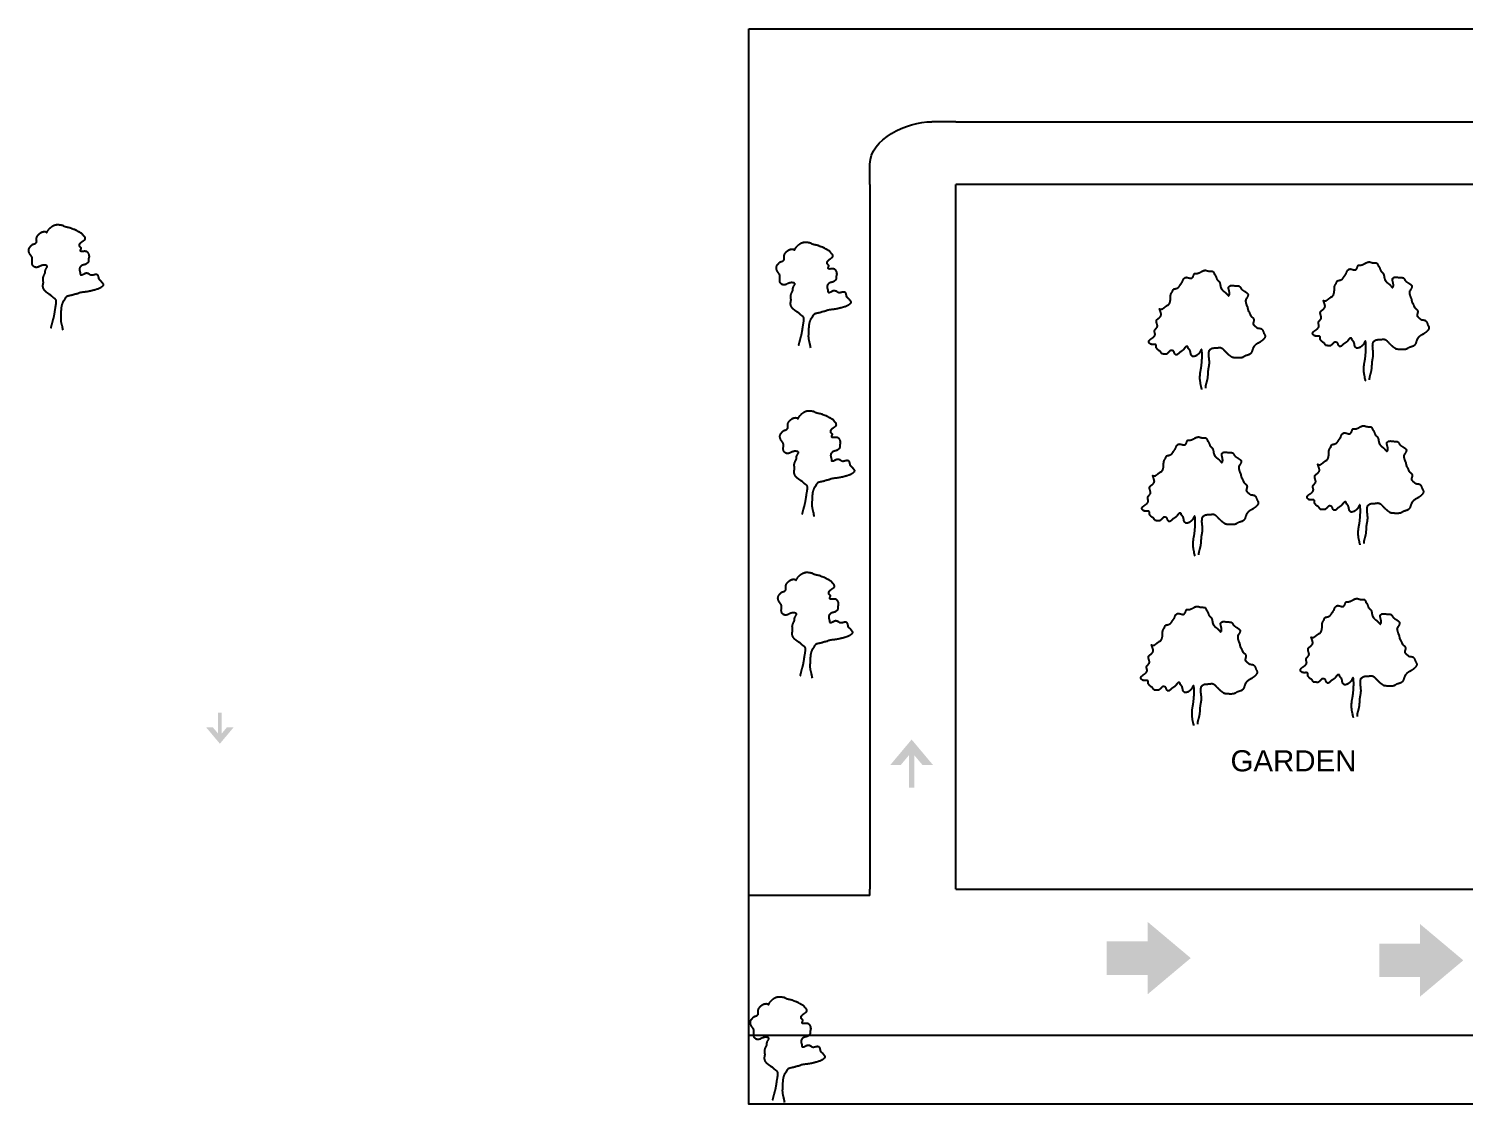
# Model space of a CAD drawing. Header units: metres. Extents: x -2370498 to 1228044, y -644254 to 236701.
# Drawn here: x 721781 to 816725, y 165616 to 236701 of the extents above; entities that cross this region are included whole.
import ezdxf

# ---------------------------------------------------------------- set-up
doc = ezdxf.new("R2010")
doc.units = ezdxf.units.M
doc.header["$MEASUREMENT"] = 0
doc.layers.add('Beam', color=6, linetype='Continuous')
doc.layers.add('Hatch', color=253, linetype='Continuous')
doc.styles.get("Standard").update_dxf_attribs({"font": 'arial.ttf'})

# ---------------------------------------------------------------- blocks, each defined once
blk = doc.blocks.new('hdtree12')
blk.add_open_spline([(-155.1947, -51.34674), (-163.65677, -12.46826), (-163.65677, -12.46826), (-169.75151, 12.7362), (-183.6354, 58.59939), (-221.72897, 254.52499), (-233.94066, 368.80272), (-237.0179, 417.30583), (-236.39045, 529.93377), (-225.36094, 640.58845), (-218.40385, 690.54008), (-210.40054, 735.08537), (-196.40243, 804.74479), (-191.62346, 831.52496), (-188.03001, 853.94066), (-176.41906, 932.40467), (-171.57943, 968.20183), (-169.08233, 994.22497), (-160.89531, 1081.59595), (-156.3974, 1130.99941), (-152.04696, 1189.74132), (-151.16401, 1205.81829), (-146.30348, 1286.27207), (-143.99482, 1384.75412), (-144.36256, 1432.71081), (-145.13313, 1498.93626), (-149.18411, 1590.18032), (-157.46856, 1647.28103), (-161.65649, 1660.86357), (-166.7128, 1669.94499), (-171.31386, 1674.28257), (-171.31386, 1674.28257), (-176.81396, 1674.61854), (-208.31558, 1622.26445), (-241.50879, 1553.99797), (-249.65881, 1540.58144), (-284.52217, 1496.53198), (-305.69343, 1473.85193), (-335.92422, 1446.87639), (-359.80392, 1429.65126), (-361.30638, 1428.2454), (-380.8213, 1414.61581), (-403.8488, 1403.09265), (-425.14198, 1393.0295), (-452.14599, 1381.4282), (-500.95474, 1366.77212), (-508.80417, 1365.68674), (-529.80758, 1367.06447), (-535.48279, 1368.28193), (-564.96856, 1380.83233), (-589.28695, 1398.86654), (-609.81949, 1422.00015), (-613.74756, 1428.06199), (-619.96399, 1440.45603), (-629.81552, 1467.28957), (-636.08139, 1494.16513), (-640.70801, 1525.93572), (-643.99536, 1549.26871), (-648.3229, 1568.57605), (-656.05804, 1598.37615), (-670.92468, 1636.02988), (-687.62237, 1666.0752), (-706.97998, 1687.66526), (-717.05093, 1697.34695), (-723.66348, 1702.68043), (-737.62466, 1712.99435), (-740.87463, 1715.90426), (-740.87463, 1715.90426), (-743.20053, 1719.05107), (-752.81067, 1757.23873), (-758.6766, 1780.02313), (-763.11111, 1790.93567), (-770.23941, 1799.21516), (-786.73172, 1805.76463), (-807.97607, 1806.33713), (-824.67849, 1802.09148), (-853.19915, 1786.36503), (-854.80011, 1785.45051), (-870.83084, 1770.59971), (-901.15692, 1730.6233), (-930.22827, 1690.79983), (-944.50088, 1672.2964), (-957.97104, 1656.6346), (-972.30285, 1641.41578), (-1022.7127, 1603.801), (-1055.41961, 1582.54671), (-1097.77099, 1556.2596), (-1106.88369, 1550.53007), (-1118.75351, 1541.96529), (-1133.39721, 1528.8887), (-1153.73535, 1508.39982), (-1179.57367, 1481.93303), (-1191.48285, 1470.693), (-1204.29046, 1461.08547), (-1217.85034, 1452.87337), (-1234.55414, 1446.38806), (-1247.94052, 1443.40935), (-1272.88894, 1443.50073), (-1296.23687, 1451.96559), (-1317.42386, 1471.34948), (-1327.04895, 1484.67338), (-1342.733, 1517.32457), (-1352.50503, 1549.13296), (-1361.71798, 1574.84847), (-1367.70736, 1586.03912), (-1372.90115, 1593.4245), (-1378.7976, 1600.22396), (-1388.04901, 1607.90802), (-1445.32196, 1630.35959), (-1480.43716, 1632.54135), (-1507.96051, 1625.77939), (-1533.10974, 1610.73808), (-1558.37158, 1589.10961), (-1615.48889, 1525.0075), (-1672.95166, 1476.60569), (-1672.95166, 1476.60569), (-1678.16986, 1474.01978), (-1706.87957, 1471.23903), (-1733.8269, 1472.65857), (-1756.79931, 1474.49763), (-1777.60467, 1475.93707), (-1807.18719, 1476.53971), (-1842.01385, 1478.04058), (-1848.03009, 1478.68818), (-1865.03448, 1482.57405), (-1880.59448, 1489.13319), (-1888.96332, 1496.9524), (-1897.17346, 1506.3705), (-1901.80267, 1512.99799), (-1905.4068, 1514.83621), (-1943.46954, 1581.95623), (-1943.46954, 1581.95623), (-1954.93286, 1592.01375), (-1974.6289, 1605.41651), (-2018.65082, 1628.77875), (-2033.79455, 1637.91789), (-2044.19281, 1647.65003), (-2068.43078, 1677.09609), (-2081.21429, 1693.44472), (-2092.68615, 1706.10256), (-2113.59832, 1731.36348), (-2124.31549, 1748.72272), (-2127.789, 1753.92982), (-2133.02276, 1774.13658), (-2129.88525, 1795.79885), (-2128.98956, 1800.79832), (-2127.91015, 1819.59249), (-2129.58404, 1845.61739), (-2129.95788, 1851.10798), (-2131.63269, 1859.92405), (-2136.70532, 1869.35192), (-2140.56213, 1873.80987), (-2148.76312, 1880.44256), (-2157.05169, 1885.58281), (-2168.5672, 1890.12726), (-2191.38794, 1893.71856), (-2221.4917, 1893.10783), (-2279.00665, 1890.09838), (-2306.02325, 1891.39274), (-2334.58709, 1894.84745), (-2371.27868, 1906.68838), (-2388.0429, 1914.62848), (-2416.81457, 1933.56163), (-2442.86621, 1964.41017), (-2453.28735, 1999.26746), (-2449.95636, 2040.56423), (-2400.12024, 2099.52202), (-2311.71905, 2161.70288), (-2248.0368, 2207.53441), (-2205.4306, 2251.96785), (-2185.09338, 2292.83417), (-2177.98828, 2333.11668), (-2182.15454, 2361.93657), (-2199.16687, 2425.27954), (-2203.04168, 2448.02551), (-2204.10919, 2473.75259), (-2200.74096, 2491.89926), (-2186.78924, 2520.85617), (-2150.85144, 2564.63447), (-2119.32342, 2598.41827), (-2102.6886, 2619.98794), (-2086.16272, 2649.42184), (-2077.76153, 2673.08929), (-2075.85602, 2698.72627), (-2079.31213, 2719.05624), (-2104.80377, 2807.00371), (-2119.53644, 2860.35812), (-2122.20916, 2901.58157), (-2112.95868, 2940.48599), (-2096.73309, 2966.79428), (-2047.25525, 3009.79019), (-2020.66833, 3028.37021), (-1974.69024, 3065.56686), (-1941.02661, 3105.06622), (-1925.06103, 3134.06051), (-1914.02588, 3173.75076), (-1915.95916, 3210.29175), (-1930.9378, 3267.2966), (-1947.09289, 3318.91662), (-1961.87835, 3362.38815), (-1978.63037, 3415.98724), (-1984.88464, 3433.19168), (-1984.88464, 3433.19168), (-1985.35217, 3433.38379), (-1977.69256, 3427.70843), (-1967.32452, 3421.01242), (-1956.82831, 3416.32583), (-1931.47918, 3411.77688), (-1903.83575, 3413.5437), (-1885.08697, 3418.21991), (-1871.47278, 3423.90289), (-1861.93207, 3427.64251), (-1765.0354, 3499.53659), (-1710.48034, 3544.44732), (-1677.07061, 3567.47268), (-1662.73147, 3576.08459), (-1637.23434, 3589.2073), (-1622.20962, 3595.14953), (-1604.51492, 3604.64264), (-1586.39068, 3619.17709), (-1576.36459, 3631.57013), (-1547.79587, 3674.86831), (-1519.23462, 3770.77057), (-1512.55905, 3850.6195), (-1511.47369, 3893.94012), (-1512.51617, 3952.09625), (-1510.61203, 3990.58975), (-1500.73486, 4044.86664), (-1486.81778, 4083.82614), (-1462.89993, 4124.47632), (-1445.59509, 4150.50201), (-1432.8273, 4173.00293), (-1420.97763, 4201.80725), (-1415.00183, 4217.38067), (-1408.86017, 4233.46435), (-1393.48816, 4267.34771), (-1388.69308, 4272.45147), (-1367.47513, 4284.63836), (-1344.29306, 4291.64032), (-1298.77807, 4302.29339), (-1256.43982, 4312.71545), (-1207.80609, 4332.68402), (-1173.97217, 4353.98376), (-1153.97384, 4371.02722), (-1139.78393, 4388.29712), (-1123.44635, 4411.18255), (-1080.89142, 4487.34344), (-1080.89142, 4487.34344), (-1074.51126, 4493.68713), (-1060.48034, 4507.35321), (-1047.8714, 4522.04254), (-1037.49222, 4535.82), (-1011.46332, 4578.98926), (-991.22009, 4620.03265), (-971.05606, 4672.53448), (-959.20685, 4703.08349), (-948.71017, 4720.85998), (-932.73208, 4740.36529), (-908.34488, 4762.78686), (-873.88488, 4783.47229), (-838.6232, 4793.62488), (-811.05453, 4794.52179), (-733.3078, 4774.89288), (-661.36841, 4755.77087), (-634.41482, 4752.0874), (-613.56292, 4752.52167), (-593.12912, 4757.85309), (-592.12585, 4758.53912), (-577.14828, 4766.22467), (-542.69546, 4802.27752), (-492.28836, 4922.5769), (-469.66415, 4962.30072), (-469.66415, 4962.30072), (-468.78769, 4962.61505), (-443.70147, 4963.85437), (-424.94392, 4962.89398), (-410.26458, 4961.3562), (-372.95814, 4962.19421), (-343.48518, 4965.2475), (-280.81672, 4985.00366), (-206.16737, 5022.09503), (-139.65057, 5058.14056), (-68.55018, 5088.80646), (-17.36854, 5097.92267), (4.49745, 5098.34289), (24.29093, 5096.54571), (73.95455, 5081.23413), (107.87522, 5070.41137), (159.55277, 5061.0791), (200.74353, 5057.81799), (295.20085, 5056.62353), (313.64506, 5052.45575), (335.35305, 5041.31622), (364.94183, 4991.48376), (376.36921, 4962.69714), (384.06838, 4943.03283), (389.92749, 4931.19629), (394.7752, 4924.01031), (400.54802, 4916.28204), (420.03056, 4891.06048), (424.1684, 4885.16479), (440.97756, 4857.04834), (469.01135, 4782.10541), (490.40898, 4727.94433), (503.5232, 4701.79565), (509.13269, 4693.21167), (517.11796, 4684.17084), (529.37367, 4672.62268), (556.97642, 4649.16443), (571.15305, 4636.97021), (589.45795, 4616.56189), (602.4378, 4598.85437), (616.50246, 4575.43091), (638.65469, 4492.97851), (645.74051, 4436.49566), (655.54146, 4390.25085), (661.0838, 4372.57873), (670.54874, 4345.19256), (700.27518, 4286.64673), (718.91539, 4260.77759), (729.01378, 4247.53204), (757.56448, 4218.98071), (781.94348, 4200.62347), (797.69073, 4189.79522), (828.3616, 4166.88324), (844.23195, 4153.71155), (865.08835, 4136.24267), (917.03002, 4083.24096), (942.90942, 4052.68539), (975.62932, 4014.54117), (1003.37454, 3994.92279), (1003.37454, 3994.92279), (1009.69794, 3994.73388), (1033.86656, 4024.69391), (1042.10623, 4056.83075), (1045.0363, 4088.93768), (1041.57717, 4144.7113), (1031.22887, 4194.34906), (1016.707, 4251.25732), (1002.37417, 4311.95465), (999.07395, 4340.91308), (1001.07086, 4359.73846), (1009.11776, 4379.28039), (1046.57559, 4416.95892), (1074.83773, 4430.88867), (1115.02783, 4440.74249), (1190.11887, 4440.54596), (1254.48021, 4432.26623), (1312.22466, 4425.75989), (1369.69925, 4423.1488), (1425.54318, 4421.05499), (1442.26486, 4419.45648), (1476.95923, 4408.13812), (1476.95923, 4408.13812), (1481.53611, 4406.07971), (1520.41642, 4352.24487), (1544.87305, 4309.94323), (1576.50803, 4267.33642), (1664.63661, 4205.51941), (1728.18589, 4169.20318), (1773.86727, 4138.44543), (1821.45813, 4094.02374), (1838.871, 4070.5664), (1839.17794, 4068.52203), (1847.8447, 4048.05404), (1839.48174, 3992.41958), (1801.76689, 3918.20083), (1772.82128, 3873.10287), (1755.92659, 3845.21393), (1744.41071, 3827.04101), (1744.41071, 3827.04101), (1742.57248, 3824.09698), (1740.07439, 3722.43866), (1754.88549, 3661.75232), (1766.21613, 3626.35269), (1782.3539, 3585.06943), (1794.2614, 3560.16296), (1806.22818, 3536.04339), (1811.43204, 3526.16501), (1818.44971, 3499.57107), (1819.48281, 3497.81723), (1824.60274, 3469.65851), (1833.00125, 3422.88116), (1844.0239, 3378.72955), (1850.58548, 3359.19616), (1855.08263, 3347.98553), (1861.37871, 3335.46676), (1869.25919, 3321.92734), (1884.63227, 3297.90787), (1892.26616, 3283.78235), (1894.37302, 3280.70312), (1923.26645, 3214.92538), (1942.08031, 3172.54852), (1952.69013, 3150.46478), (1968.84316, 3120.57846), (1977.11113, 3110.21072), (1978.01415, 3108.59375), (2012.45873, 3080.7489), (2040.47791, 3059.56909), (2066.16486, 3031.41189), (2087.55013, 2996.22528), (2095.99678, 2956.78146), (2096.76789, 2925.28503), (2091.18141, 2900.20386), (2082.42379, 2869.60495), (2073.67546, 2841.45515), (2069.6624, 2829.97452), (2065.73326, 2804.43847), (2065.50804, 2797.08046), (2066.75812, 2783.59977), (2071.48613, 2769.51332), (2083.18947, 2747.63183), (2084.85176, 2744.40452), (2107.95822, 2715.95131), (2136.08231, 2691.78985), (2151.72516, 2680.68016), (2165.24155, 2670.5368), (2179.83048, 2658.09051), (2194.88617, 2644.1909), (2216.91605, 2625.27656), (2239.5987, 2608.99612), (2253.94409, 2602.69706), (2272.59308, 2596.77154), (2303.5849, 2592.67448), (2340.80857, 2589.5536), (2386.78788, 2580.97168), (2414.37195, 2571.4238), (2448.43552, 2549.16687), (2484.26789, 2504.09294), (2533.60718, 2371.64863), (2533.60718, 2371.64863), (2538.63297, 2363.5556), (2564.33289, 2318.44841), (2578.95172, 2283.40172), (2583.20389, 2265.09414), (2584.21875, 2236.56433), (2578.13324, 2207.80441), (2561.78604, 2174.2868), (2492.66388, 2087.30514), (2415.22797, 2024.14318), (2321.37314, 1967.79918), (2240.2742, 1923.7767), (2168.2457, 1872.72598), (2144.17328, 1851.71736), (2105.89508, 1807.34888), (2080.24742, 1765.72111), (2066.3282, 1739.45778), (2042.26418, 1681.48571), (2027.92649, 1636.10759), (2019.75418, 1609.99376), (2015.9832, 1593.59963), (2013.99033, 1581.89193), (1960.38552, 1496.33161), (1938.03688, 1478.39825), (1902.61544, 1459.36167), (1863.42285, 1440.13308), (1798.48557, 1418.96164), (1758.13729, 1407.48557), (1722.6709, 1393.29347), (1705.91431, 1384.68179), (1683.58895, 1372.47165), (1635.98084, 1343.94911), (1599.64325, 1326.45376), (1575.65842, 1318.66585), (1570.87715, 1316.69414), (1464.83116, 1304.5511), (1381.62419, 1307.27813), (1320.78633, 1313.12689), (1284.11835, 1315.14662), (1263.60657, 1316.02937), (1249.55506, 1316.20373), (1218.0101, 1318.31833), (1184.10507, 1324.5528), (1150.49877, 1337.61766), (1064.00999, 1394.45902), (1022.15103, 1429.43625), (975.19919, 1471.69995), (946.72041, 1497.9655), (893.75421, 1550.17313), (874.88159, 1569.12942), (827.04493, 1623.10186), (767.0872, 1679.94223), (735.18736, 1703.73556), (699.51642, 1723.47322), (684.1388, 1729.83927), (671.07497, 1734.93494), (637.23952, 1743.04878), (615.52393, 1745.43255), (601.79896, 1744.76352), (566.46286, 1739.19777), (550.98921, 1736.41302), (526.77532, 1733.29548), (498.51555, 1730.35383), (451.36463, 1726.73532), (423.96004, 1725.31946), (412.76306, 1726.00447), (347.91767, 1722.38929), (314.14936, 1717.0625), (293.77392, 1712.68159), (280.46604, 1707.60154), (265.57259, 1700.54792), (247.25689, 1690.2972), (225.42237, 1674.85998), (218.6105, 1670.25171), (207.93362, 1664.48192), (185.58594, 1652.72133), (165.94765, 1637.10464), (157.25815, 1624.36419), (148.04962, 1603.35741), (136.96198, 1556.87304), (135.4596, 1532.45454), (136.54389, 1500.27703), (134.90959, 1493.18256), (131.7759, 1468.13005), (131.19873, 1454.83076), (133.59436, 1387.62926), (136.24657, 1367.77792), (143.96958, 1298.89257), (148.09014, 1267.6733), (153.27355, 1221.71058), (156.60256, 1180.50991), (158.4803, 1133.07411), (157.32415, 1069.65309), (156.84113, 1056.73729), (150.37957, 997.12589), (140.61432, 939.76597), (128.99452, 875.81756), (123.9019, 849.50737), (118.09357, 819.26536), (114.21234, 790.38131), (111.17661, 761.05613), (105.52124, 690.25833), (101.92787, 620.63232), (100.02114, 576.09092), (93.041, 483.88214), (81.18904, 402.70653), (74.39186, 367.47307), (68.36434, 344.24202), (62.16072, 319.40559), (54.50302, 289.03808), (38.65189, 233.80127), (18.08907, 157.91412), (8.12859, 113.43567), (4.53766, 93.09265), (1.79421, 67.24136), (1.37703, 59.56283), (-0.66993, 41.59271), (0, 0)], degree=2)
blk = doc.blocks.new('hdtree08')
blk.add_open_spline([(-577.23633, 123.78723), (-573.74329, 132.78076), (-545.39124, 232.96753), (-511.9513, 362.66296), (-495.87647, 422.48596), (-452.56775, 582.06909), (-431.86829, 667.42676), (-423.68286, 707.10877), (-399.21936, 852.24609), (-387.37793, 925.28748), (-369.27857, 1051.0376), (-359.68689, 1111.64063), (-339.54712, 1227.771), (-329.22669, 1295.95398), (-323.02979, 1340.22644), (-318.77503, 1388.04932), (-318.41248, 1436.74805), (-326.44104, 1483.62183), (-336.41541, 1506.81763), (-342.98584, 1517.98218), (-350.13367, 1526.3916), (-363.70911, 1536.97205), (-382.36512, 1549.62158), (-405.11414, 1564.05213), (-438.39783, 1589.54651), (-461.97937, 1607.60864), (-505.26795, 1646.63574), (-528.04871, 1668.15552), (-538.99781, 1679.29749), (-560.57801, 1704.52393), (-570.29358, 1714.14612), (-588.04627, 1727.00379), (-590.77515, 1728.80737), (-642.49939, 1760.61768), (-699.42749, 1795.96924), (-745.26612, 1826.4856), (-824.61182, 1890.31983), (-870.92957, 1933.56751), (-916.22925, 1990.39917), (-929.46656, 2011.57349), (-959.40674, 2081.28662), (-974.33899, 2132.48535), (-976.39954, 2206.23779), (-972.08008, 2250.42481), (-968.23426, 2272.21924), (-959.40491, 2310.85938), (-955.62317, 2329.30237), (-953.82141, 2363.70361), (-955.08301, 2384.2627), (-961.43372, 2434.9469), (-967.594, 2472.99866), (-971.0669, 2522.98889), (-969.87183, 2555.87952), (-966.86035, 2580.62988), (-956.42517, 2621.85181), (-937.77771, 2677.0636), (-895.95703, 2769.74671), (-878.573, 2804.28894), (-872.26502, 2818.6377), (-865.08545, 2842.44415), (-864.1864, 2844.14429), (-859.94873, 2872.16553), (-859.47754, 2884.66736), (-860.54871, 2909.00818), (-860.95887, 2923.53516), (-860.58472, 2927.05902), (-856.969, 2949.08417), (-852.39929, 2965.80567), (-832.23755, 3013.80127), (-793.82019, 3078.29468), (-761.33118, 3133.30536), (-761.33118, 3133.30536), (-761.83838, 3148.21137), (-761.54114, 3149.4986), (-766.90491, 3167.34436), (-785.38025, 3185.49957), (-813.15186, 3199.68384), (-900.5835, 3214.02588), (-971.09741, 3210.00275), (-1008.33374, 3203.02673), (-1075.43396, 3182.07337), (-1140.39429, 3151.97205), (-1201.42823, 3122.35718), (-1249.69422, 3104.18121), (-1290.69824, 3098.66577), (-1310.29358, 3099.23218), (-1356.75049, 3109.03717), (-1391.57044, 3122.34375), (-1426.9336, 3142.76734), (-1450.62073, 3162.164), (-1473.01941, 3187.39227), (-1492.23694, 3218.12653), (-1513.02918, 3291.62781), (-1513.31177, 3377.47925), (-1503.00904, 3479.40857), (-1502.05262, 3537.75635), (-1507.49756, 3582.96173), (-1552.34803, 3662.21985), (-1586.62476, 3709.52423), (-1616.30371, 3751.50787), (-1630.46509, 3773.79425), (-1667.65259, 3856.87134), (-1679.73938, 3932.12311), (-1675.15503, 3984.2392), (-1657.61231, 4034.24774), (-1638.51807, 4070.27374), (-1622.30164, 4093.40698), (-1600.52307, 4118.3725), (-1586.89942, 4133.55499), (-1579.33533, 4142.69165), (-1575.39551, 4146.21765), (-1549.92859, 4176.54511), (-1533.02979, 4195.7901), (-1522.26502, 4207.78595), (-1513.34839, 4216.33026), (-1513.34839, 4216.33026), (-1504.10889, 4222.10877), (-1452.86011, 4244.67804), (-1410.96802, 4258.42346), (-1373.2367, 4271.81336), (-1339.4928, 4288.26416), (-1306.32263, 4322.20581), (-1291.14929, 4352.77222), (-1284.85962, 4381.52741), (-1287.11365, 4428.34686), (-1291.12244, 4495.68359), (-1286.22925, 4563.97858), (-1274.14368, 4611.47308), (-1202.36817, 4715.86578), (-1134.63562, 4777.2403), (-1082.47376, 4813.35816), (-1002.56775, 4851.36597), (-916.5094, 4868.52966), (-876.10352, 4867.18872), (-832.96936, 4856.00464), (-787.39441, 4815.383), (-787.39441, 4815.383), (-782.99866, 4821.50269), (-752.00074, 4875.66803), (-711.82556, 4940.61585), (-642.15271, 5026.28693), (-555.32288, 5104.06036), (-409.33716, 5180.94269), (-323.51807, 5204.67804), (-271.87928, 5212.99622), (-201.93116, 5209.74396), (-156.09009, 5204.216), (-110.30579, 5197.57568), (-54.29688, 5188.60565), (-25.81116, 5182.91199), (-13.32886, 5178.28735), (2.9602, 5170.1593), (44.90234, 5147.13104), (85.70801, 5127.1405), (132.18628, 5109.71008), (186.26404, 5095.65186), (258.83667, 5081.26404), (323.78601, 5069.3161), (365.47302, 5060.1593), (404.52331, 5040.65765), (440.86731, 5022.42828), (468.83117, 5010.76477), (517.31018, 4995.89844), (561.47888, 4981.33972), (593.14453, 4969.54895), (616.76635, 4958.27149), (663.8678, 4933.42957), (720.03845, 4900.37445), (751.41662, 4882.30042), (792.42492, 4862.41699), (814.32861, 4851.23352), (839.94507, 4834.80072), (845.36804, 4832.00684), (852.88086, 4826.6391), (924.2218, 4788.24555), (924.2218, 4788.24555), (930.09094, 4782.30194), (961.9519, 4738.06793), (976.4154, 4715.28717), (987.84363, 4697.89063), (995.70007, 4689.63593), (1009.92981, 4676.98792), (1017.50366, 4670.75623), (1035.68115, 4652.67365), (1068.68835, 4611.52527), (1082.10205, 4587.73834), (1088.57177, 4497.53784), (1083.17627, 4478.80402), (1067.93701, 4452.9361), (1055.56946, 4436.93024), (1044.39331, 4425.23346), (1042.53418, 4422.44995), (960.31677, 4362.41089), (888.18115, 4310.77973), (859.3042, 4284.78974), (841.29333, 4264.96063), (830.0531, 4250.0528), (816.78955, 4226.50025), (808.61328, 4201.28265), (808.03711, 4172.32544), (820.59326, 4145.6073), (839.67834, 4124.49341), (866.20971, 4099.94568), (897.46521, 4064.70154), (897.46521, 4064.70154), (899.55444, 4054.57337), (895.93261, 4034.81567), (888.70849, 4014.56055), (865.61523, 3965.25665), (856.89209, 3922.32269), (856.89209, 3922.32269), (859.09057, 3918.72376), (920.77697, 3901.16913), (966.58691, 3898.60687), (1028.30871, 3906.26526), (1084.599, 3910.802), (1146.69067, 3903.4137), (1171.63421, 3895.10773), (1187.27173, 3885.84747), (1208.04931, 3867.18781), (1243.04046, 3815.86365), (1271.893, 3757.52472), (1283.43506, 3729.46411), (1295.48767, 3662.62421), (1295.94543, 3631.52954), (1296.45202, 3618.20068), (1289.42566, 3587.29096), (1283.11676, 3566.3971), (1279.71557, 3555.30365), (1272.42462, 3527.61658), (1268.71124, 3506.38367), (1268.49395, 3482.10632), (1270.43243, 3451.1554), (1270.70709, 3432.86041), (1268.92059, 3407.10083), (1260.17944, 3374.46533), (1247.76275, 3345.99396), (1224.29321, 3313.84613), (1115.31189, 3248.43201), (1071.74072, 3234.95484), (1024.57519, 3224.14032), (972.83508, 3209.10645), (937.8601, 3192.42828), (929.93042, 3187.41303), (914.40735, 3177.17346), (874.11804, 3142.08801), (844.02771, 3098.66119), (831.31775, 3067.62177), (823.302, 3024.89746), (822.00988, 3012.04407), (823.52478, 2981.4563), (830.22766, 2944.12903), (834.54529, 2926.40076), (840.96313, 2905.26642), (842.80212, 2899.6167), (849.37683, 2875.04395), (852.33032, 2865.40436), (858.59192, 2837.29126), (862.23571, 2814.98718), (862.84363, 2797.22717), (862.94922, 2789.86633), (864.03137, 2776.21277), (864.12597, 2774.9115), (872.73987, 2745.64514), (872.73987, 2745.64514), (876.40075, 2742.14478), (886.70593, 2736.5686), (897.70141, 2733.55347), (918.40698, 2732.09656), (935.62256, 2734.17053), (967.26745, 2744.1742), (1008.70239, 2762.67029), (1086.67968, 2802.20154), (1135.31128, 2820.7544), (1153.76526, 2825.35828), (1170.74066, 2827.43164), (1200.92956, 2825.448), (1251.38885, 2808.69934), (1313.29956, 2771.74988), (1348.00232, 2749.21936), (1379.39178, 2733.97583), (1440.68268, 2724.14856), (1601.30615, 2763.40515), (1627.07916, 2767.58301), (1668.08624, 2764.16443), (1698.69262, 2752.63855), (1702.20306, 2749.39636), (1721.47918, 2721.48132), (1735.4721, 2687.48901), (1748.50158, 2644.61487), (1763.70849, 2578.16467), (1772.229, 2545.14649), (1781.70288, 2520.50049), (1781.70288, 2520.50049), (1788.1839, 2513.78174), (1788.1839, 2513.78174), (1790.01556, 2512.20032), (1817.49664, 2487.79846), (1846.76849, 2461.50147), (1858.35327, 2451.04859), (1869.06402, 2440.12146), (1885.10009, 2420.72998), (1888.1018, 2418.64807), (1906.68884, 2392.88696), (1924.85412, 2365.88379), (1935.28198, 2351.66382), (1959.31396, 2326.2262), (1980.66314, 2296.54541), (1988.18969, 2282.34863), (1991.94793, 2272.48047), (1994.43847, 2267.20337), (1982.23022, 2195.32349), (1980.48645, 2192.88025), (1917.57446, 2131.82068), (1859.59869, 2096.38794), (1807.182, 2069.88403), (1773.20953, 2053.74451), (1689.95636, 2019.66553), (1610.8786, 1994.56543), (1496.76208, 1963.6499), (1351.18957, 1928.97644), (1204.82177, 1901.40869), (1137.96875, 1892.453), (1081.56799, 1885.16113), (972.00866, 1873.88855), (870.67993, 1856.92322), (839.84558, 1848.68591), (825.46814, 1843.55225), (787.03796, 1827.56775), (751.51367, 1811.04614), (728.28796, 1801.35681), (688.58459, 1791.24024), (653.1604, 1785.25452), (614.27002, 1777.54212), (583.82141, 1770.95703), (559.88769, 1763.39783), (509.56909, 1743.3429), (490.99731, 1736.72485), (480.20141, 1732.59827), (448.84765, 1725.74219), (422.91992, 1721.75171), (397.58545, 1716.89087), (363.32092, 1709.2511), (315.72143, 1699.51355), (277.78991, 1691.37085), (228.95874, 1677.2168), (227.33276, 1676.38855), (211.13525, 1670.12268), (200.84106, 1666.63696), (187.30224, 1660.28748), (187.30224, 1660.28748), (176.08032, 1648.93677), (160.57739, 1632.39441), (147.15027, 1616.54419), (138.52173, 1606.10779), (125.49316, 1586.36047), (110.06836, 1556.54541), (81.99218, 1500.26795), (81.99218, 1500.26795), (64.15222, 1478.32459), (63.29406, 1477.32056), (48.8739, 1459.64111), (36.98364, 1443.42957), (8.98987, 1401.21338), (3.38684, 1392.10571), (-20.9314, 1335.36621), (-37.69776, 1290.98511), (-44.53919, 1270.60974), (-63.90991, 1190.0354), (-76.50818, 1104.67835), (-81.1438, 1052.7301), (-83.95142, 1017.06177), (-86.78955, 972.2876), (-88.53882, 937.82532), (-91.26526, 864.2749), (-99.97193, 690.43335), (-100.76783, 655.9729), (-101.84815, 621.53687), (-102.78137, 592.90344), (-102.18811, 550.6427), (-101.35681, 517.89978), (-93.62427, 442.95532), (-85.70984, 399.57214), (-71.66504, 336.42029), (-49.25171, 251.51306), (-31.23291, 190.53772), (0, 0)], degree=2)

msp = doc.modelspace()

# ---------------------------------------------------------------- hatches: boundary and pattern name
at = {"layer": 'Hatch'}
h = msp.add_hatch(color=256, dxfattribs=at)
h.dxf.hatch_style = 1
h.paths.add_polyline_path([(734888.21321, 190527.85593), (734537.9401, 190110.41669), (734537.9401, 191489.46924), (734310.76869, 191489.46924), (734310.76869, 190110.41669), (733960.49558, 190527.85593), (733515.66876, 190527.85593), (734424.3544, 189444.92656), (735333.04003, 190527.85593)])
h = msp.add_hatch(color=256, dxfattribs=at)
h.dxf.hatch_style = 1
h.paths.add_polyline_path([(779449.67773, 188032.76348), (779996.50432, 188684.44604), (779996.50432, 186531.5471), (780351.15149, 186531.5471), (780351.15149, 188684.44604), (780897.97809, 188032.76348), (781592.4166, 188032.76348), (780173.82791, 189723.37165), (778755.23922, 188032.76348)])
h = msp.add_hatch(color=256, dxfattribs=at)
h.dxf.hatch_style = 1
h.paths.add_polyline_path([(795775.5856, 176390.02534), (793075.07564, 176390.02534), (793075.07564, 174166.53318), (795775.5856, 174166.53318), (795775.5856, 172879.48168), (798634.36124, 175278.27926), (795775.5856, 177677.07683)])
h = msp.add_hatch(color=256, dxfattribs=at)
h.dxf.hatch_style = 1
h.paths.add_polyline_path([(813801.19931, 176241.72592), (811100.68935, 176241.72592), (811100.68935, 174018.23376), (813801.19931, 174018.23376), (813801.19931, 172731.18226), (816659.97494, 175129.97984), (813801.19931, 177528.77742)])

# ---------------------------------------------------------------- linework, layer by layer
at = {"layer": 'Beam', "color": 7}
for p, q in [((783107.6727, 230551.05327), (781507.80634, 230551.05327)), ((777418.78124, 226410.19308), (777418.78124, 227758.47094)), ((804984.15875, 179825.24532), (811119.36145, 179825.24532)), ((777418.78124, 179410.97109), (769406.80473, 179410.97109)), ((777418.78124, 170166.75611), (769406.80473, 170166.75611))]:
    msp.add_line(p, q, dxfattribs=at)
msp.add_lwpolyline([(769406.80473, 236701.2431), (907451.8092, 236701.2431), (907451.8092, 165616.2557), (769406.80473, 165616.2557)], close=True, dxfattribs=at)
for points in [[(783107.6727, 230551.05327), (890054.7208, 230551.05327)], [(777418.78124, 226410.19308), (777418.78124, 179825.24532)], [(890054.7208, 226410.19308), (783107.6727, 226410.19308)], [(783107.6727, 179825.24532), (783107.6727, 226410.19308)], [(777418.78124, 179410.97109), (777418.78124, 179825.24532)], [(783107.6727, 179825.24532), (804984.15875, 179825.24532)], [(811119.36145, 179825.24532), (822553.21683, 179825.24532)], [(899612.63615, 170166.75611), (777418.78124, 170166.75611)]]:
    msp.add_lwpolyline(points, dxfattribs=at)
msp.add_open_spline([(777418.78124, 227758.47094), (777418.78124, 229409.01436), (779857.26292, 230551.05327), (781507.80634, 230551.05327)], degree=3, dxfattribs=at)

# ---------------------------------------------------------------- block references
for name, p, xscale, yscale, zscale in [('hdtree08', (724032.07567, 216767.93395), 1.341428527089664, 1.341428527089664, 1.341428527089664), ('hdtree08', (773479.48348, 215610.70021), 1.341428527089664, 1.341428527089664, 1.341428527089664), ('hdtree12', (810442.74757, 213497.56936), 1.52794471461718, 1.52794471461718, 1.52794471461718), ('hdtree12', (799604.8567, 212945.83121), 1.52794471461718, 1.52794471461718, 1.52794471461718), ('hdtree08', (773714.87185, 204466.85511), 1.341428527089664, 1.341428527089664, 1.341428527089664), ('hdtree12', (810074.04478, 202668.59052), 1.52794471461718, 1.52794471461718, 1.52794471461718), ('hdtree12', (799152.80811, 201930.30212), 1.52794471461718, 1.52794471461718, 1.52794471461718), ('hdtree08', (773585.94369, 193787.49121), 1.341428527089664, 1.341428527089664, 1.341428527089664), ('hdtree12', (799079.08155, 190732.99267), 1.52794471461718, 1.52794471461718, 1.52794471461718), ('hdtree12', (809631.56876, 191250.2796), 1.52794471461718, 1.52794471461718, 1.52794471461718), ('hdtree08', (771759.92812, 165736.28238), 1.341428527089664, 1.341428527089664, 1.341428527089664)]:
    msp.add_blockref(name, p, dxfattribs=dict(xscale=xscale, yscale=yscale, zscale=zscale))

# ---------------------------------------------------------------- texts
msp.add_text('GARDEN', height=1393.831707, dxfattribs=at).set_placement((801264.98695, 187619.66243))

doc.saveas('drawing.dxf')
